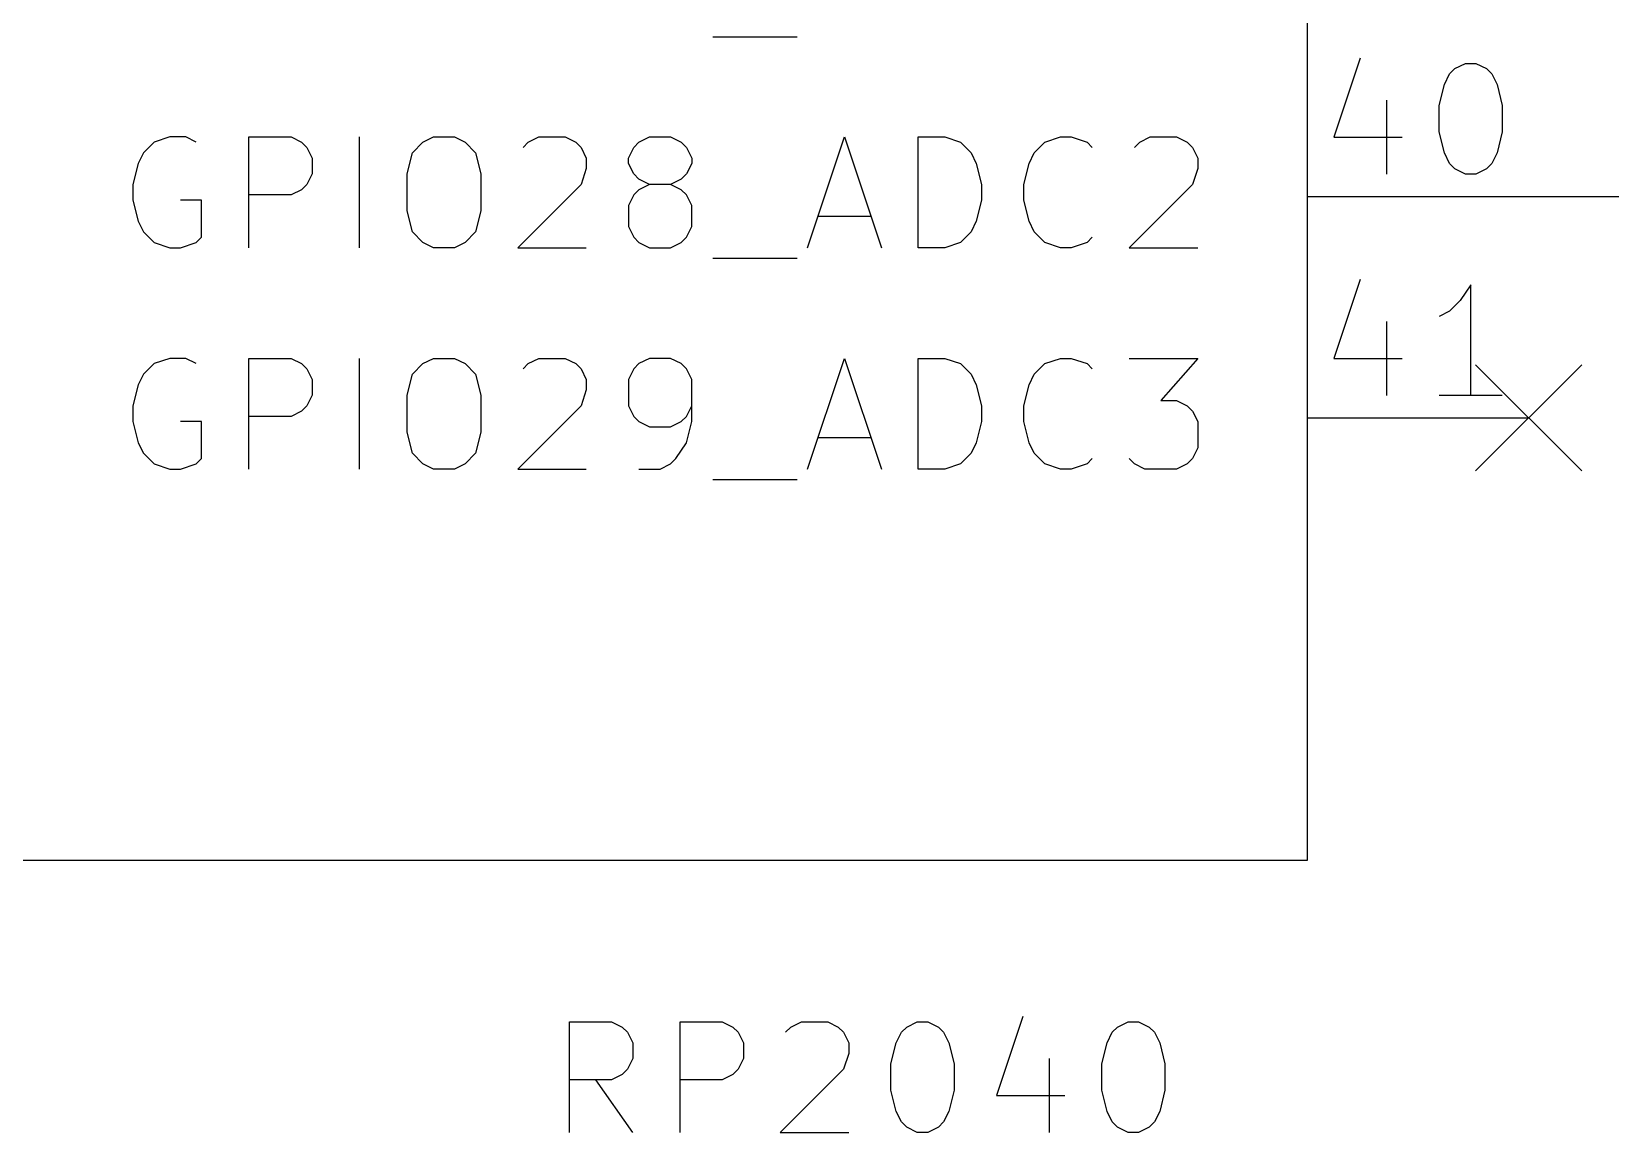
# Model space of a CAD drawing. Extents: x 0.4 to 11.3, y -7.9 to -0.4.
# Drawn here: x 8.324 to 9.037, y -6.123 to -5.626 of the extents above; entities that cross this region are included whole.
import ezdxf

# ---------------------------------------------------------------- set-up
doc = ezdxf.new("R2010")
doc.units = 0
doc.header["$MEASUREMENT"] = 0
for name, color, linetype in [('BLUE2', 5, 'CONTINUOUS'), ('CYAN2', 4, 'CONTINUOUS'), ('GREEN3', 91, 'CONTINUOUS'), ('LYELLOW', 51, 'CONTINUOUS'), ('RED2', 1, 'CONTINUOUS'), ('RED3', 11, 'CONTINUOUS')]:
    doc.layers.add(name, color=color, linetype=linetype)

msp = doc.modelspace()

# ---------------------------------------------------------------- linework, layer by layer
at = {"layer": 'BLUE2', "linetype": 'CONTINUOUS'}
for p, q in [((8.976, -5.776), (9.024, -5.824)), ((9.024, -5.776), (8.976, -5.824))]:
    msp.add_line(p, q, dxfattribs=at)
at = {"layer": 'CYAN2', "linetype": 'CONTINUOUS'}
for p, q in [((8.63143, -5.62789), (8.66952, -5.62789)), ((8.63143, -5.62789), (8.66952, -5.62789)), ((8.37905, -5.67551), (8.37428, -5.68028)), ((8.37905, -5.67551), (8.37428, -5.68028)), ((8.38619, -5.67313), (8.37905, -5.67551)), ((8.38619, -5.67313), (8.37905, -5.67551)), ((8.39333, -5.67313), (8.38619, -5.67313)), ((8.39333, -5.67313), (8.38619, -5.67313)), ((8.39809, -5.67551), (8.39333, -5.67313)), ((8.39809, -5.67551), (8.39333, -5.67313)), ((8.4219, -5.72313), (8.4219, -5.67313)), ((8.4219, -5.67313), (8.44095, -5.67313)), ((8.4219, -5.72313), (8.4219, -5.67313)), ((8.4219, -5.67313), (8.44095, -5.67313)), ((8.44095, -5.67313), (8.44571, -5.67551)), ((8.44095, -5.67313), (8.44571, -5.67551)), ((8.44571, -5.67551), (8.44809, -5.67789)), ((8.44571, -5.67551), (8.44809, -5.67789)), ((8.4719, -5.72313), (8.4719, -5.67313)), ((8.4719, -5.72313), (8.4719, -5.67313)), ((8.49571, -5.68028), (8.50048, -5.67551)), ((8.49571, -5.68028), (8.50048, -5.67551)), ((8.50048, -5.67551), (8.50524, -5.67313)), ((8.50048, -5.67551), (8.50524, -5.67313)), ((8.50524, -5.67313), (8.51476, -5.67313)), ((8.50524, -5.67313), (8.51476, -5.67313)), ((8.51476, -5.67313), (8.51952, -5.67551)), ((8.51476, -5.67313), (8.51952, -5.67551)), ((8.51952, -5.67551), (8.52428, -5.68028)), ((8.51952, -5.67551), (8.52428, -5.68028)), ((8.54572, -5.67789), (8.54809, -5.67551)), ((8.54572, -5.67789), (8.54809, -5.67551)), ((8.54809, -5.67551), (8.55286, -5.67313)), ((8.54809, -5.67551), (8.55286, -5.67313)), ((8.55286, -5.67313), (8.56476, -5.67313)), ((8.55286, -5.67313), (8.56476, -5.67313)), ((8.56476, -5.67313), (8.56952, -5.67551)), ((8.56476, -5.67313), (8.56952, -5.67551)), ((8.56952, -5.67551), (8.57191, -5.67789)), ((8.56952, -5.67551), (8.57191, -5.67789)), ((8.59571, -5.67789), (8.59809, -5.67551)), ((8.59571, -5.67789), (8.59809, -5.67551)), ((8.59809, -5.67551), (8.60286, -5.67313)), ((8.59809, -5.67551), (8.60286, -5.67313)), ((8.60286, -5.67313), (8.61238, -5.67313)), ((8.60286, -5.67313), (8.61238, -5.67313)), ((8.61238, -5.67313), (8.61714, -5.67551)), ((8.61238, -5.67313), (8.61714, -5.67551)), ((8.61714, -5.67551), (8.61952, -5.67789)), ((8.61714, -5.67551), (8.61952, -5.67789)), ((8.67428, -5.72313), (8.69095, -5.67313)), ((8.67428, -5.72313), (8.69095, -5.67313)), ((8.69095, -5.67313), (8.70762, -5.72313)), ((8.69095, -5.67313), (8.70762, -5.72313)), ((8.72428, -5.72313), (8.72428, -5.67313)), ((8.72428, -5.67313), (8.73619, -5.67313)), ((8.72428, -5.72313), (8.72428, -5.67313)), ((8.72428, -5.67313), (8.73619, -5.67313)), ((8.73619, -5.67313), (8.74333, -5.67551)), ((8.73619, -5.67313), (8.74333, -5.67551)), ((8.74333, -5.67551), (8.74809, -5.68028)), ((8.74333, -5.67551), (8.74809, -5.68028)), ((8.77667, -5.68028), (8.78143, -5.67551)), ((8.77667, -5.68028), (8.78143, -5.67551)), ((8.78143, -5.67551), (8.78857, -5.67313)), ((8.78143, -5.67551), (8.78857, -5.67313)), ((8.78857, -5.67313), (8.79333, -5.67313)), ((8.78857, -5.67313), (8.79333, -5.67313)), ((8.79333, -5.67313), (8.80048, -5.67551)), ((8.79333, -5.67313), (8.80048, -5.67551)), ((8.80048, -5.67551), (8.80285, -5.67789)), ((8.80048, -5.67551), (8.80285, -5.67789)), ((8.82191, -5.67789), (8.82428, -5.67551)), ((8.82191, -5.67789), (8.82428, -5.67551)), ((8.82428, -5.67551), (8.82905, -5.67313)), ((8.82428, -5.67551), (8.82905, -5.67313)), ((8.82905, -5.67313), (8.84095, -5.67313)), ((8.82905, -5.67313), (8.84095, -5.67313)), ((8.84095, -5.67313), (8.84571, -5.67551)), ((8.84095, -5.67313), (8.84571, -5.67551)), ((8.84571, -5.67551), (8.84809, -5.67789)), ((8.84571, -5.67551), (8.84809, -5.67789)), ((8.37428, -5.68028), (8.3719, -5.68504)), ((8.37428, -5.68028), (8.3719, -5.68504)), ((8.44809, -5.67789), (8.45047, -5.68265)), ((8.44809, -5.67789), (8.45047, -5.68265)), ((8.45047, -5.68265), (8.45047, -5.6898)), ((8.45047, -5.68265), (8.45047, -5.6898)), ((8.49333, -5.6898), (8.49571, -5.68028)), ((8.49333, -5.6898), (8.49571, -5.68028)), ((8.52428, -5.68028), (8.52667, -5.6898)), ((8.52428, -5.68028), (8.52667, -5.6898)), ((8.57191, -5.67789), (8.57429, -5.68265)), ((8.57191, -5.67789), (8.57429, -5.68265)), ((8.57429, -5.68265), (8.57429, -5.68742)), ((8.57429, -5.68265), (8.57429, -5.68742)), ((8.59333, -5.68265), (8.59571, -5.67789)), ((8.59333, -5.68265), (8.59571, -5.67789)), ((8.59333, -5.68504), (8.59333, -5.68265)), ((8.59333, -5.68504), (8.59333, -5.68265)), ((8.61952, -5.67789), (8.62191, -5.68265)), ((8.61952, -5.67789), (8.62191, -5.68265)), ((8.62191, -5.68265), (8.62191, -5.68504)), ((8.62191, -5.68265), (8.62191, -5.68504)), ((8.74809, -5.68028), (8.75048, -5.68504)), ((8.74809, -5.68028), (8.75048, -5.68504)), ((8.77428, -5.68504), (8.77667, -5.68028)), ((8.77428, -5.68504), (8.77667, -5.68028)), ((8.84809, -5.67789), (8.85048, -5.68265)), ((8.84809, -5.67789), (8.85048, -5.68265)), ((8.85048, -5.68265), (8.85048, -5.68742)), ((8.85048, -5.68265), (8.85048, -5.68742)), ((8.3719, -5.68504), (8.36952, -5.69456)), ((8.3719, -5.68504), (8.36952, -5.69456)), ((8.45047, -5.6898), (8.44809, -5.69456)), ((8.45047, -5.6898), (8.44809, -5.69456)), ((8.49333, -5.70646), (8.49333, -5.6898)), ((8.49333, -5.70646), (8.49333, -5.6898)), ((8.52667, -5.6898), (8.52667, -5.70646)), ((8.52667, -5.6898), (8.52667, -5.70646)), ((8.57429, -5.68742), (8.57191, -5.69456)), ((8.57429, -5.68742), (8.57191, -5.69456)), ((8.59571, -5.6898), (8.59333, -5.68504)), ((8.59571, -5.6898), (8.59333, -5.68504)), ((8.59809, -5.69218), (8.59571, -5.6898)), ((8.59809, -5.69218), (8.59571, -5.6898)), ((8.61952, -5.6898), (8.61714, -5.69218)), ((8.61952, -5.6898), (8.61714, -5.69218)), ((8.62191, -5.68504), (8.61952, -5.6898)), ((8.62191, -5.68504), (8.61952, -5.6898)), ((8.75048, -5.68504), (8.75285, -5.69456)), ((8.75048, -5.68504), (8.75285, -5.69456)), ((8.77191, -5.69456), (8.77428, -5.68504)), ((8.77191, -5.69456), (8.77428, -5.68504)), ((8.85048, -5.68742), (8.84809, -5.69456)), ((8.85048, -5.68742), (8.84809, -5.69456)), ((8.36952, -5.69456), (8.36952, -5.7017)), ((8.36952, -5.69456), (8.36952, -5.7017)), ((8.44571, -5.69694), (8.44095, -5.69932)), ((8.44571, -5.69694), (8.44095, -5.69932)), ((8.44809, -5.69456), (8.44571, -5.69694)), ((8.44809, -5.69456), (8.44571, -5.69694)), ((8.57191, -5.69456), (8.54333, -5.72313)), ((8.57191, -5.69456), (8.54333, -5.72313)), ((8.59809, -5.69694), (8.59571, -5.69932)), ((8.59809, -5.69694), (8.59571, -5.69932)), ((8.60286, -5.69456), (8.59809, -5.69218)), ((8.60286, -5.69456), (8.59809, -5.69218)), ((8.60286, -5.69456), (8.59809, -5.69694)), ((8.60286, -5.69456), (8.59809, -5.69694)), ((8.61238, -5.69456), (8.60286, -5.69456)), ((8.61238, -5.69456), (8.60286, -5.69456)), ((8.61714, -5.69218), (8.61238, -5.69456)), ((8.61714, -5.69218), (8.61238, -5.69456)), ((8.61714, -5.69694), (8.61238, -5.69456)), ((8.61714, -5.69694), (8.61238, -5.69456)), ((8.61952, -5.69932), (8.61714, -5.69694)), ((8.61952, -5.69932), (8.61714, -5.69694)), ((8.75285, -5.69456), (8.75285, -5.7017)), ((8.75285, -5.69456), (8.75285, -5.7017)), ((8.77191, -5.7017), (8.77191, -5.69456)), ((8.77191, -5.7017), (8.77191, -5.69456)), ((8.84809, -5.69456), (8.81952, -5.72313)), ((8.84809, -5.69456), (8.81952, -5.72313)), ((8.36952, -5.7017), (8.3719, -5.71122)), ((8.36952, -5.7017), (8.3719, -5.71122)), ((8.40047, -5.7017), (8.39095, -5.7017)), ((8.40047, -5.7017), (8.39095, -5.7017)), ((8.40047, -5.71837), (8.40047, -5.7017)), ((8.40047, -5.71837), (8.40047, -5.7017)), ((8.44095, -5.69932), (8.4219, -5.69932)), ((8.44095, -5.69932), (8.4219, -5.69932)), ((8.59571, -5.69932), (8.59333, -5.70408)), ((8.59571, -5.69932), (8.59333, -5.70408)), ((8.59333, -5.70408), (8.59333, -5.71361)), ((8.59333, -5.70408), (8.59333, -5.71361)), ((8.62191, -5.70408), (8.61952, -5.69932)), ((8.62191, -5.70408), (8.61952, -5.69932)), ((8.62191, -5.71361), (8.62191, -5.70408)), ((8.62191, -5.71361), (8.62191, -5.70408)), ((8.75285, -5.7017), (8.75048, -5.71122)), ((8.75285, -5.7017), (8.75048, -5.71122)), ((8.77428, -5.71122), (8.77191, -5.7017)), ((8.77428, -5.71122), (8.77191, -5.7017)), ((8.3719, -5.71122), (8.37428, -5.71599)), ((8.3719, -5.71122), (8.37428, -5.71599)), ((8.49571, -5.71599), (8.49333, -5.70646)), ((8.49571, -5.71599), (8.49333, -5.70646)), ((8.52667, -5.70646), (8.52428, -5.71599)), ((8.52667, -5.70646), (8.52428, -5.71599)), ((8.67905, -5.70885), (8.70285, -5.70885)), ((8.67905, -5.70885), (8.70285, -5.70885)), ((8.75048, -5.71122), (8.74809, -5.71599)), ((8.75048, -5.71122), (8.74809, -5.71599)), ((8.77667, -5.71599), (8.77428, -5.71122)), ((8.77667, -5.71599), (8.77428, -5.71122)), ((8.37428, -5.71599), (8.37905, -5.72075)), ((8.37428, -5.71599), (8.37905, -5.72075)), ((8.39809, -5.72075), (8.40047, -5.71837)), ((8.39809, -5.72075), (8.40047, -5.71837)), ((8.50048, -5.72075), (8.49571, -5.71599)), ((8.50048, -5.72075), (8.49571, -5.71599)), ((8.52428, -5.71599), (8.51952, -5.72075)), ((8.52428, -5.71599), (8.51952, -5.72075)), ((8.59333, -5.71361), (8.59571, -5.71837)), ((8.59333, -5.71361), (8.59571, -5.71837)), ((8.59571, -5.71837), (8.59809, -5.72075)), ((8.59571, -5.71837), (8.59809, -5.72075)), ((8.61714, -5.72075), (8.61952, -5.71837)), ((8.61714, -5.72075), (8.61952, -5.71837)), ((8.61952, -5.71837), (8.62191, -5.71361)), ((8.61952, -5.71837), (8.62191, -5.71361)), ((8.74809, -5.71599), (8.74333, -5.72075)), ((8.74809, -5.71599), (8.74333, -5.72075)), ((8.78143, -5.72075), (8.77667, -5.71599)), ((8.78143, -5.72075), (8.77667, -5.71599)), ((8.80285, -5.71837), (8.80048, -5.72075)), ((8.80285, -5.71837), (8.80048, -5.72075)), ((8.37905, -5.72075), (8.38619, -5.72313)), ((8.37905, -5.72075), (8.38619, -5.72313)), ((8.38619, -5.72313), (8.39095, -5.72313)), ((8.38619, -5.72313), (8.39095, -5.72313)), ((8.39095, -5.72313), (8.39809, -5.72075)), ((8.39095, -5.72313), (8.39809, -5.72075)), ((8.50524, -5.72313), (8.50048, -5.72075)), ((8.50524, -5.72313), (8.50048, -5.72075)), ((8.51476, -5.72313), (8.50524, -5.72313)), ((8.51476, -5.72313), (8.50524, -5.72313)), ((8.51952, -5.72075), (8.51476, -5.72313)), ((8.51952, -5.72075), (8.51476, -5.72313)), ((8.54333, -5.72313), (8.57429, -5.72313)), ((8.54333, -5.72313), (8.57429, -5.72313)), ((8.59809, -5.72075), (8.60286, -5.72313)), ((8.59809, -5.72075), (8.60286, -5.72313)), ((8.60286, -5.72313), (8.61238, -5.72313)), ((8.60286, -5.72313), (8.61238, -5.72313)), ((8.61238, -5.72313), (8.61714, -5.72075)), ((8.61238, -5.72313), (8.61714, -5.72075)), ((8.73619, -5.72313), (8.72428, -5.72313)), ((8.73619, -5.72313), (8.72428, -5.72313)), ((8.74333, -5.72075), (8.73619, -5.72313)), ((8.74333, -5.72075), (8.73619, -5.72313)), ((8.78857, -5.72313), (8.78143, -5.72075)), ((8.78857, -5.72313), (8.78143, -5.72075)), ((8.79333, -5.72313), (8.78857, -5.72313)), ((8.79333, -5.72313), (8.78857, -5.72313)), ((8.80048, -5.72075), (8.79333, -5.72313)), ((8.80048, -5.72075), (8.79333, -5.72313)), ((8.81952, -5.72313), (8.85048, -5.72313)), ((8.81952, -5.72313), (8.85048, -5.72313)), ((8.63143, -5.72789), (8.66952, -5.72789)), ((8.63143, -5.72789), (8.66952, -5.72789)), ((8.37905, -5.77551), (8.37428, -5.78028)), ((8.37905, -5.77551), (8.37428, -5.78028)), ((8.38619, -5.77313), (8.37905, -5.77551)), ((8.38619, -5.77313), (8.37905, -5.77551)), ((8.39333, -5.77313), (8.38619, -5.77313)), ((8.39333, -5.77313), (8.38619, -5.77313)), ((8.39809, -5.77551), (8.39333, -5.77313)), ((8.39809, -5.77551), (8.39333, -5.77313)), ((8.4219, -5.82313), (8.4219, -5.77313)), ((8.4219, -5.77313), (8.44095, -5.77313)), ((8.4219, -5.82313), (8.4219, -5.77313)), ((8.4219, -5.77313), (8.44095, -5.77313)), ((8.44095, -5.77313), (8.44571, -5.77551)), ((8.44095, -5.77313), (8.44571, -5.77551)), ((8.44571, -5.77551), (8.44809, -5.77789)), ((8.44571, -5.77551), (8.44809, -5.77789)), ((8.4719, -5.82313), (8.4719, -5.77313)), ((8.4719, -5.82313), (8.4719, -5.77313)), ((8.49571, -5.78028), (8.50048, -5.77551)), ((8.49571, -5.78028), (8.50048, -5.77551)), ((8.50048, -5.77551), (8.50524, -5.77313)), ((8.50048, -5.77551), (8.50524, -5.77313)), ((8.50524, -5.77313), (8.51476, -5.77313)), ((8.50524, -5.77313), (8.51476, -5.77313)), ((8.51476, -5.77313), (8.51952, -5.77551)), ((8.51476, -5.77313), (8.51952, -5.77551)), ((8.51952, -5.77551), (8.52428, -5.78028)), ((8.51952, -5.77551), (8.52428, -5.78028)), ((8.54572, -5.77789), (8.54809, -5.77551)), ((8.54572, -5.77789), (8.54809, -5.77551)), ((8.54809, -5.77551), (8.55286, -5.77313)), ((8.54809, -5.77551), (8.55286, -5.77313)), ((8.55286, -5.77313), (8.56476, -5.77313)), ((8.55286, -5.77313), (8.56476, -5.77313)), ((8.56476, -5.77313), (8.56952, -5.77551)), ((8.56476, -5.77313), (8.56952, -5.77551)), ((8.56952, -5.77551), (8.57191, -5.77789)), ((8.56952, -5.77551), (8.57191, -5.77789)), ((8.59809, -5.77551), (8.59571, -5.77789)), ((8.59809, -5.77551), (8.59571, -5.77789)), ((8.60286, -5.77313), (8.59809, -5.77551)), ((8.60286, -5.77313), (8.59809, -5.77551)), ((8.61238, -5.77313), (8.60286, -5.77313)), ((8.61238, -5.77313), (8.60286, -5.77313)), ((8.61714, -5.77551), (8.61238, -5.77313)), ((8.61714, -5.77551), (8.61238, -5.77313)), ((8.61952, -5.77789), (8.61714, -5.77551)), ((8.61952, -5.77789), (8.61714, -5.77551)), ((8.67428, -5.82313), (8.69095, -5.77313)), ((8.67428, -5.82313), (8.69095, -5.77313)), ((8.69095, -5.77313), (8.70762, -5.82313)), ((8.69095, -5.77313), (8.70762, -5.82313)), ((8.72428, -5.82313), (8.72428, -5.77313)), ((8.72428, -5.77313), (8.73619, -5.77313)), ((8.72428, -5.82313), (8.72428, -5.77313)), ((8.72428, -5.77313), (8.73619, -5.77313)), ((8.73619, -5.77313), (8.74333, -5.77551)), ((8.73619, -5.77313), (8.74333, -5.77551)), ((8.74333, -5.77551), (8.74809, -5.78028)), ((8.74333, -5.77551), (8.74809, -5.78028)), ((8.77667, -5.78028), (8.78143, -5.77551)), ((8.77667, -5.78028), (8.78143, -5.77551)), ((8.78143, -5.77551), (8.78857, -5.77313)), ((8.78143, -5.77551), (8.78857, -5.77313)), ((8.78857, -5.77313), (8.79333, -5.77313)), ((8.78857, -5.77313), (8.79333, -5.77313)), ((8.79333, -5.77313), (8.80048, -5.77551)), ((8.79333, -5.77313), (8.80048, -5.77551)), ((8.80048, -5.77551), (8.80285, -5.77789)), ((8.80048, -5.77551), (8.80285, -5.77789)), ((8.81952, -5.77313), (8.85048, -5.77313)), ((8.81952, -5.77313), (8.85048, -5.77313)), ((8.85048, -5.77313), (8.83381, -5.79218)), ((8.85048, -5.77313), (8.83381, -5.79218)), ((8.37428, -5.78028), (8.3719, -5.78504)), ((8.37428, -5.78028), (8.3719, -5.78504)), ((8.44809, -5.77789), (8.45047, -5.78265)), ((8.44809, -5.77789), (8.45047, -5.78265)), ((8.45047, -5.78265), (8.45047, -5.7898)), ((8.45047, -5.78265), (8.45047, -5.7898)), ((8.49333, -5.7898), (8.49571, -5.78028)), ((8.49333, -5.7898), (8.49571, -5.78028)), ((8.52428, -5.78028), (8.52667, -5.7898)), ((8.52428, -5.78028), (8.52667, -5.7898)), ((8.57191, -5.77789), (8.57429, -5.78265)), ((8.57191, -5.77789), (8.57429, -5.78265)), ((8.57429, -5.78265), (8.57429, -5.78742)), ((8.57429, -5.78265), (8.57429, -5.78742)), ((8.59571, -5.77789), (8.59333, -5.78265)), ((8.59571, -5.77789), (8.59333, -5.78265)), ((8.59333, -5.78265), (8.59333, -5.79456)), ((8.59333, -5.78265), (8.59333, -5.79456)), ((8.62191, -5.78265), (8.61952, -5.77789)), ((8.62191, -5.78265), (8.61952, -5.77789)), ((8.62191, -5.8017), (8.62191, -5.78265)), ((8.62191, -5.8017), (8.62191, -5.78265)), ((8.74809, -5.78028), (8.75048, -5.78504)), ((8.74809, -5.78028), (8.75048, -5.78504)), ((8.77428, -5.78504), (8.77667, -5.78028)), ((8.77428, -5.78504), (8.77667, -5.78028)), ((8.3719, -5.78504), (8.36952, -5.79456)), ((8.3719, -5.78504), (8.36952, -5.79456)), ((8.45047, -5.7898), (8.44809, -5.79456)), ((8.45047, -5.7898), (8.44809, -5.79456)), ((8.49333, -5.80646), (8.49333, -5.7898)), ((8.49333, -5.80646), (8.49333, -5.7898)), ((8.52667, -5.7898), (8.52667, -5.80646)), ((8.52667, -5.7898), (8.52667, -5.80646)), ((8.57429, -5.78742), (8.57191, -5.79456)), ((8.57429, -5.78742), (8.57191, -5.79456)), ((8.75048, -5.78504), (8.75285, -5.79456)), ((8.75048, -5.78504), (8.75285, -5.79456)), ((8.77191, -5.79456), (8.77428, -5.78504)), ((8.77191, -5.79456), (8.77428, -5.78504)), ((8.36952, -5.79456), (8.36952, -5.8017)), ((8.36952, -5.79456), (8.36952, -5.8017)), ((8.44571, -5.79694), (8.44095, -5.79932)), ((8.44571, -5.79694), (8.44095, -5.79932)), ((8.44809, -5.79456), (8.44571, -5.79694)), ((8.44809, -5.79456), (8.44571, -5.79694)), ((8.57191, -5.79456), (8.54333, -5.82313)), ((8.57191, -5.79456), (8.54333, -5.82313)), ((8.59333, -5.79456), (8.59571, -5.79932)), ((8.59333, -5.79456), (8.59571, -5.79932)), ((8.61952, -5.79932), (8.62191, -5.79456)), ((8.61952, -5.79932), (8.62191, -5.79456)), ((8.75285, -5.79456), (8.75285, -5.8017)), ((8.75285, -5.79456), (8.75285, -5.8017)), ((8.77191, -5.8017), (8.77191, -5.79456)), ((8.77191, -5.8017), (8.77191, -5.79456)), ((8.83381, -5.79218), (8.84095, -5.79218)), ((8.83381, -5.79218), (8.84095, -5.79218)), ((8.84095, -5.79218), (8.84571, -5.79456)), ((8.84095, -5.79218), (8.84571, -5.79456)), ((8.84571, -5.79456), (8.84809, -5.79694)), ((8.84571, -5.79456), (8.84809, -5.79694)), ((8.84809, -5.79694), (8.85048, -5.8017)), ((8.84809, -5.79694), (8.85048, -5.8017)), ((8.36952, -5.8017), (8.3719, -5.81122)), ((8.36952, -5.8017), (8.3719, -5.81122)), ((8.40047, -5.8017), (8.39095, -5.8017)), ((8.40047, -5.8017), (8.39095, -5.8017)), ((8.40047, -5.81837), (8.40047, -5.8017)), ((8.40047, -5.81837), (8.40047, -5.8017)), ((8.44095, -5.79932), (8.4219, -5.79932)), ((8.44095, -5.79932), (8.4219, -5.79932)), ((8.59571, -5.79932), (8.59809, -5.8017)), ((8.59571, -5.79932), (8.59809, -5.8017)), ((8.59809, -5.8017), (8.60286, -5.80408)), ((8.59809, -5.8017), (8.60286, -5.80408)), ((8.60286, -5.80408), (8.61238, -5.80408)), ((8.60286, -5.80408), (8.61238, -5.80408)), ((8.61238, -5.80408), (8.61714, -5.8017)), ((8.61238, -5.80408), (8.61714, -5.8017)), ((8.61714, -5.8017), (8.61952, -5.79932)), ((8.61714, -5.8017), (8.61952, -5.79932)), ((8.61952, -5.81122), (8.62191, -5.8017)), ((8.61952, -5.81122), (8.62191, -5.8017)), ((8.75285, -5.8017), (8.75048, -5.81122)), ((8.75285, -5.8017), (8.75048, -5.81122)), ((8.77428, -5.81122), (8.77191, -5.8017)), ((8.77428, -5.81122), (8.77191, -5.8017)), ((8.85048, -5.8017), (8.85048, -5.81361)), ((8.85048, -5.8017), (8.85048, -5.81361)), ((8.3719, -5.81122), (8.37428, -5.81599)), ((8.3719, -5.81122), (8.37428, -5.81599)), ((8.49571, -5.81599), (8.49333, -5.80646)), ((8.49571, -5.81599), (8.49333, -5.80646)), ((8.52667, -5.80646), (8.52428, -5.81599)), ((8.52667, -5.80646), (8.52428, -5.81599)), ((8.61476, -5.81837), (8.61952, -5.81122)), ((8.61476, -5.81837), (8.61952, -5.81122)), ((8.67905, -5.80885), (8.70285, -5.80885)), ((8.67905, -5.80885), (8.70285, -5.80885)), ((8.75048, -5.81122), (8.74809, -5.81599)), ((8.75048, -5.81122), (8.74809, -5.81599)), ((8.77667, -5.81599), (8.77428, -5.81122)), ((8.77667, -5.81599), (8.77428, -5.81122)), ((8.37428, -5.81599), (8.37905, -5.82075)), ((8.37428, -5.81599), (8.37905, -5.82075)), ((8.39809, -5.82075), (8.40047, -5.81837)), ((8.39809, -5.82075), (8.40047, -5.81837)), ((8.50048, -5.82075), (8.49571, -5.81599)), ((8.50048, -5.82075), (8.49571, -5.81599)), ((8.52428, -5.81599), (8.51952, -5.82075)), ((8.52428, -5.81599), (8.51952, -5.82075)), ((8.61238, -5.82075), (8.61476, -5.81837)), ((8.61238, -5.82075), (8.61476, -5.81837)), ((8.74809, -5.81599), (8.74333, -5.82075)), ((8.74809, -5.81599), (8.74333, -5.82075)), ((8.78143, -5.82075), (8.77667, -5.81599)), ((8.78143, -5.82075), (8.77667, -5.81599)), ((8.80285, -5.81837), (8.80048, -5.82075)), ((8.80285, -5.81837), (8.80048, -5.82075)), ((8.82191, -5.82075), (8.81952, -5.81837)), ((8.82191, -5.82075), (8.81952, -5.81837)), ((8.84809, -5.81837), (8.84571, -5.82075)), ((8.84809, -5.81837), (8.84571, -5.82075)), ((8.85048, -5.81361), (8.84809, -5.81837)), ((8.85048, -5.81361), (8.84809, -5.81837)), ((8.37905, -5.82075), (8.38619, -5.82313)), ((8.37905, -5.82075), (8.38619, -5.82313)), ((8.38619, -5.82313), (8.39095, -5.82313)), ((8.38619, -5.82313), (8.39095, -5.82313)), ((8.39095, -5.82313), (8.39809, -5.82075)), ((8.39095, -5.82313), (8.39809, -5.82075)), ((8.50524, -5.82313), (8.50048, -5.82075)), ((8.50524, -5.82313), (8.50048, -5.82075)), ((8.51476, -5.82313), (8.50524, -5.82313)), ((8.51476, -5.82313), (8.50524, -5.82313)), ((8.51952, -5.82075), (8.51476, -5.82313)), ((8.51952, -5.82075), (8.51476, -5.82313)), ((8.54333, -5.82313), (8.57429, -5.82313)), ((8.54333, -5.82313), (8.57429, -5.82313)), ((8.59809, -5.82313), (8.60762, -5.82313)), ((8.59809, -5.82313), (8.60762, -5.82313)), ((8.60762, -5.82313), (8.61238, -5.82075)), ((8.60762, -5.82313), (8.61238, -5.82075)), ((8.73619, -5.82313), (8.72428, -5.82313)), ((8.73619, -5.82313), (8.72428, -5.82313)), ((8.74333, -5.82075), (8.73619, -5.82313)), ((8.74333, -5.82075), (8.73619, -5.82313)), ((8.78857, -5.82313), (8.78143, -5.82075)), ((8.78857, -5.82313), (8.78143, -5.82075)), ((8.79333, -5.82313), (8.78857, -5.82313)), ((8.79333, -5.82313), (8.78857, -5.82313)), ((8.80048, -5.82075), (8.79333, -5.82313)), ((8.80048, -5.82075), (8.79333, -5.82313)), ((8.82667, -5.82313), (8.82191, -5.82075)), ((8.82667, -5.82313), (8.82191, -5.82075)), ((8.84095, -5.82313), (8.82667, -5.82313)), ((8.84095, -5.82313), (8.82667, -5.82313)), ((8.84571, -5.82075), (8.84095, -5.82313)), ((8.84571, -5.82075), (8.84095, -5.82313)), ((8.63143, -5.82789), (8.66952, -5.82789)), ((8.63143, -5.82789), (8.66952, -5.82789)), ((8.56667, -6.1228), (8.56667, -6.0728)), ((8.56667, -6.0728), (8.58571, -6.0728)), ((8.56667, -6.1228), (8.56667, -6.0728)), ((8.56667, -6.0728), (8.58571, -6.0728)), ((8.58571, -6.0728), (8.59048, -6.07519)), ((8.58571, -6.0728), (8.59048, -6.07519)), ((8.59048, -6.07519), (8.59286, -6.07757)), ((8.59048, -6.07519), (8.59286, -6.07757)), ((8.61667, -6.1228), (8.61667, -6.0728)), ((8.61667, -6.0728), (8.63571, -6.0728)), ((8.61667, -6.1228), (8.61667, -6.0728)), ((8.61667, -6.0728), (8.63571, -6.0728)), ((8.63571, -6.0728), (8.64048, -6.07519)), ((8.63571, -6.0728), (8.64048, -6.07519)), ((8.64048, -6.07519), (8.64286, -6.07757)), ((8.64048, -6.07519), (8.64286, -6.07757)), ((8.66429, -6.07757), (8.66667, -6.07519)), ((8.66429, -6.07757), (8.66667, -6.07519)), ((8.66667, -6.07519), (8.67143, -6.0728)), ((8.66667, -6.07519), (8.67143, -6.0728)), ((8.67143, -6.0728), (8.68333, -6.0728)), ((8.67143, -6.0728), (8.68333, -6.0728)), ((8.68333, -6.0728), (8.68809, -6.07519)), ((8.68333, -6.0728), (8.68809, -6.07519)), ((8.68809, -6.07519), (8.69048, -6.07757)), ((8.68809, -6.07519), (8.69048, -6.07757)), ((8.71667, -6.07757), (8.71905, -6.07519)), ((8.71667, -6.07757), (8.71905, -6.07519)), ((8.71905, -6.07519), (8.72381, -6.0728)), ((8.71905, -6.07519), (8.72381, -6.0728)), ((8.72381, -6.0728), (8.72857, -6.0728)), ((8.72381, -6.0728), (8.72857, -6.0728)), ((8.72857, -6.0728), (8.73333, -6.07519)), ((8.72857, -6.0728), (8.73333, -6.07519)), ((8.73333, -6.07519), (8.73571, -6.07757)), ((8.73333, -6.07519), (8.73571, -6.07757)), ((8.77143, -6.07043), (8.75952, -6.10614)), ((8.77143, -6.07043), (8.75952, -6.10614)), ((8.8119, -6.07757), (8.81428, -6.07519)), ((8.8119, -6.07757), (8.81428, -6.07519)), ((8.81428, -6.07519), (8.81904, -6.0728)), ((8.81428, -6.07519), (8.81904, -6.0728)), ((8.81904, -6.0728), (8.82381, -6.0728)), ((8.81904, -6.0728), (8.82381, -6.0728)), ((8.82381, -6.0728), (8.82857, -6.07519)), ((8.82381, -6.0728), (8.82857, -6.07519)), ((8.82857, -6.07519), (8.83095, -6.07757)), ((8.82857, -6.07519), (8.83095, -6.07757)), ((8.59286, -6.07757), (8.59524, -6.08233)), ((8.59286, -6.07757), (8.59524, -6.08233)), ((8.59524, -6.08233), (8.59524, -6.08947)), ((8.59524, -6.08233), (8.59524, -6.08947)), ((8.64286, -6.07757), (8.64524, -6.08233)), ((8.64286, -6.07757), (8.64524, -6.08233)), ((8.64524, -6.08233), (8.64524, -6.08947)), ((8.64524, -6.08233), (8.64524, -6.08947)), ((8.69048, -6.07757), (8.69286, -6.08233)), ((8.69048, -6.07757), (8.69286, -6.08233)), ((8.69286, -6.08233), (8.69286, -6.08709)), ((8.69286, -6.08233), (8.69286, -6.08709)), ((8.71191, -6.09185), (8.71428, -6.08233)), ((8.71191, -6.09185), (8.71428, -6.08233)), ((8.71428, -6.08233), (8.71667, -6.07757)), ((8.71428, -6.08233), (8.71667, -6.07757)), ((8.73571, -6.07757), (8.73809, -6.08233)), ((8.73571, -6.07757), (8.73809, -6.08233)), ((8.73809, -6.08233), (8.74048, -6.09185)), ((8.73809, -6.08233), (8.74048, -6.09185)), ((8.80714, -6.09185), (8.80952, -6.08233)), ((8.80714, -6.09185), (8.80952, -6.08233)), ((8.80952, -6.08233), (8.8119, -6.07757)), ((8.80952, -6.08233), (8.8119, -6.07757)), ((8.83095, -6.07757), (8.83333, -6.08233)), ((8.83095, -6.07757), (8.83333, -6.08233)), ((8.83333, -6.08233), (8.83571, -6.09185)), ((8.83333, -6.08233), (8.83571, -6.09185)), ((8.59524, -6.08947), (8.59286, -6.09423)), ((8.59524, -6.08947), (8.59286, -6.09423)), ((8.64524, -6.08947), (8.64286, -6.09423)), ((8.64524, -6.08947), (8.64286, -6.09423)), ((8.69286, -6.08709), (8.69048, -6.09423)), ((8.69286, -6.08709), (8.69048, -6.09423)), ((8.78333, -6.08947), (8.78333, -6.1228)), ((8.78333, -6.08947), (8.78333, -6.1228)), ((8.59048, -6.09661), (8.58571, -6.099)), ((8.59048, -6.09661), (8.58571, -6.099)), ((8.59286, -6.09423), (8.59048, -6.09661)), ((8.59286, -6.09423), (8.59048, -6.09661)), ((8.64048, -6.09661), (8.63571, -6.099)), ((8.64048, -6.09661), (8.63571, -6.099)), ((8.64286, -6.09423), (8.64048, -6.09661)), ((8.64286, -6.09423), (8.64048, -6.09661)), ((8.69048, -6.09423), (8.66191, -6.1228)), ((8.69048, -6.09423), (8.66191, -6.1228)), ((8.71191, -6.10376), (8.71191, -6.09185)), ((8.71191, -6.10376), (8.71191, -6.09185)), ((8.74048, -6.09185), (8.74048, -6.10376)), ((8.74048, -6.09185), (8.74048, -6.10376)), ((8.80714, -6.10376), (8.80714, -6.09185)), ((8.80714, -6.10376), (8.80714, -6.09185)), ((8.83571, -6.09185), (8.83571, -6.10376)), ((8.83571, -6.09185), (8.83571, -6.10376)), ((8.58571, -6.099), (8.56667, -6.099)), ((8.58571, -6.099), (8.56667, -6.099)), ((8.59524, -6.1228), (8.57857, -6.099)), ((8.59524, -6.1228), (8.57857, -6.099)), ((8.63571, -6.099), (8.61667, -6.099)), ((8.63571, -6.099), (8.61667, -6.099)), ((8.71428, -6.11328), (8.71191, -6.10376)), ((8.71428, -6.11328), (8.71191, -6.10376)), ((8.74048, -6.10376), (8.73809, -6.11328)), ((8.74048, -6.10376), (8.73809, -6.11328)), ((8.80952, -6.11328), (8.80714, -6.10376)), ((8.80952, -6.11328), (8.80714, -6.10376)), ((8.83571, -6.10376), (8.83333, -6.11328)), ((8.83571, -6.10376), (8.83333, -6.11328)), ((8.75952, -6.10614), (8.79047, -6.10614)), ((8.75952, -6.10614), (8.79047, -6.10614)), ((8.71667, -6.11804), (8.71428, -6.11328)), ((8.71667, -6.11804), (8.71428, -6.11328)), ((8.71905, -6.12043), (8.71667, -6.11804)), ((8.71905, -6.12043), (8.71667, -6.11804)), ((8.73571, -6.11804), (8.73333, -6.12043)), ((8.73571, -6.11804), (8.73333, -6.12043)), ((8.73809, -6.11328), (8.73571, -6.11804)), ((8.73809, -6.11328), (8.73571, -6.11804)), ((8.8119, -6.11804), (8.80952, -6.11328)), ((8.8119, -6.11804), (8.80952, -6.11328)), ((8.81428, -6.12043), (8.8119, -6.11804)), ((8.81428, -6.12043), (8.8119, -6.11804)), ((8.83095, -6.11804), (8.82857, -6.12043)), ((8.83095, -6.11804), (8.82857, -6.12043)), ((8.83333, -6.11328), (8.83095, -6.11804)), ((8.83333, -6.11328), (8.83095, -6.11804)), ((8.66191, -6.1228), (8.69286, -6.1228)), ((8.66191, -6.1228), (8.69286, -6.1228)), ((8.72381, -6.1228), (8.71905, -6.12043)), ((8.72381, -6.1228), (8.71905, -6.12043)), ((8.72857, -6.1228), (8.72381, -6.1228)), ((8.72857, -6.1228), (8.72381, -6.1228)), ((8.73333, -6.12043), (8.72857, -6.1228)), ((8.73333, -6.12043), (8.72857, -6.1228)), ((8.81904, -6.1228), (8.81428, -6.12043)), ((8.81904, -6.1228), (8.81428, -6.12043)), ((8.82381, -6.1228), (8.81904, -6.1228)), ((8.82381, -6.1228), (8.81904, -6.1228)), ((8.82857, -6.12043), (8.82381, -6.1228)), ((8.82857, -6.12043), (8.82381, -6.1228))]:
    msp.add_line(p, q, dxfattribs=at)
at = {"layer": 'GREEN3', "linetype": 'CONTINUOUS'}
msp.add_line((9, -5.7), (9.6, -5.7), dxfattribs=at)
at = {"layer": 'LYELLOW', "linetype": 'CONTINUOUS'}
for p, q in [((8.9, -2.2), (8.9, -6)), ((8.9, -6), (6.6, -6))]:
    msp.add_line(p, q, dxfattribs=at)
at = {"layer": 'RED2', "linetype": 'CONTINUOUS'}
for p, q in [((8.9, -2.2), (8.9, -6)), ((8.9, -5.7), (9, -5.7)), ((8.9, -5.7), (9, -5.7)), ((8.9, -5.8), (9, -5.8)), ((8.9, -5.8), (9, -5.8)), ((8.9, -6), (6.6, -6))]:
    msp.add_line(p, q, dxfattribs=at)
at = {"layer": 'RED3', "linetype": 'CONTINUOUS'}
for p, q in [((8.92381, -5.6375), (8.91191, -5.67321)), ((8.92381, -5.6375), (8.91191, -5.67321)), ((8.96667, -5.64226), (8.97143, -5.63988)), ((8.96667, -5.64226), (8.97143, -5.63988)), ((8.97143, -5.63988), (8.97619, -5.63988)), ((8.97143, -5.63988), (8.97619, -5.63988)), ((8.97619, -5.63988), (8.98095, -5.64226)), ((8.97619, -5.63988), (8.98095, -5.64226)), ((8.9619, -5.6494), (8.96428, -5.64464)), ((8.9619, -5.6494), (8.96428, -5.64464)), ((8.96428, -5.64464), (8.96667, -5.64226)), ((8.96428, -5.64464), (8.96667, -5.64226)), ((8.98095, -5.64226), (8.98333, -5.64464)), ((8.98095, -5.64226), (8.98333, -5.64464)), ((8.98333, -5.64464), (8.98571, -5.6494)), ((8.98333, -5.64464), (8.98571, -5.6494)), ((8.95952, -5.65893), (8.9619, -5.6494)), ((8.95952, -5.65893), (8.9619, -5.6494)), ((8.98571, -5.6494), (8.98809, -5.65893)), ((8.98571, -5.6494), (8.98809, -5.65893)), ((8.93571, -5.65655), (8.93571, -5.68988)), ((8.93571, -5.65655), (8.93571, -5.68988)), ((8.95952, -5.67083), (8.95952, -5.65893)), ((8.95952, -5.67083), (8.95952, -5.65893)), ((8.98809, -5.65893), (8.98809, -5.67083)), ((8.98809, -5.65893), (8.98809, -5.67083)), ((8.91191, -5.67321), (8.94285, -5.67321)), ((8.91191, -5.67321), (8.94285, -5.67321)), ((8.9619, -5.68035), (8.95952, -5.67083)), ((8.9619, -5.68035), (8.95952, -5.67083)), ((8.98809, -5.67083), (8.98571, -5.68035)), ((8.98809, -5.67083), (8.98571, -5.68035)), ((8.96428, -5.68512), (8.9619, -5.68035)), ((8.96428, -5.68512), (8.9619, -5.68035)), ((8.98571, -5.68035), (8.98333, -5.68512)), ((8.98571, -5.68035), (8.98333, -5.68512)), ((8.96667, -5.6875), (8.96428, -5.68512)), ((8.96667, -5.6875), (8.96428, -5.68512)), ((8.97143, -5.68988), (8.96667, -5.6875)), ((8.97143, -5.68988), (8.96667, -5.6875)), ((8.97619, -5.68988), (8.97143, -5.68988)), ((8.97619, -5.68988), (8.97143, -5.68988)), ((8.98095, -5.6875), (8.97619, -5.68988)), ((8.98095, -5.6875), (8.97619, -5.68988)), ((8.98333, -5.68512), (8.98095, -5.6875)), ((8.98333, -5.68512), (8.98095, -5.6875)), ((8.92381, -5.7375), (8.91191, -5.77321)), ((8.92381, -5.7375), (8.91191, -5.77321)), ((8.97381, -5.73988), (8.96905, -5.74702)), ((8.97381, -5.73988), (8.96905, -5.74702)), ((8.97381, -5.78988), (8.97381, -5.73988)), ((8.97381, -5.78988), (8.97381, -5.73988)), ((8.96905, -5.74702), (8.96428, -5.75178)), ((8.96905, -5.74702), (8.96428, -5.75178)), ((8.96428, -5.75178), (8.95952, -5.75417)), ((8.96428, -5.75178), (8.95952, -5.75417)), ((8.93571, -5.75655), (8.93571, -5.78988)), ((8.93571, -5.75655), (8.93571, -5.78988)), ((8.91191, -5.77321), (8.94285, -5.77321)), ((8.91191, -5.77321), (8.94285, -5.77321)), ((8.98809, -5.78988), (8.95952, -5.78988)), ((8.98809, -5.78988), (8.95952, -5.78988))]:
    msp.add_line(p, q, dxfattribs=at)

doc.saveas('drawing.dxf')
